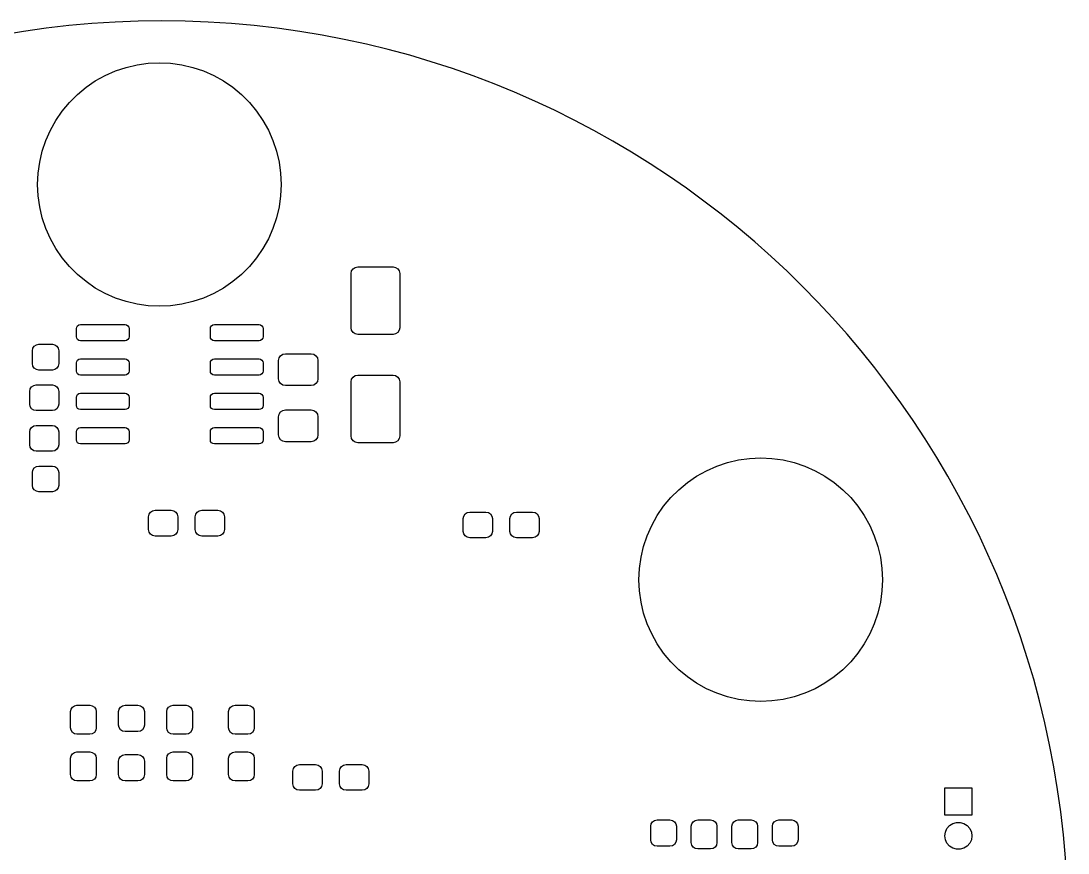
# Model space of a CAD drawing. Extents: x 116 to 183, y -110.2 to -37.6.
# Drawn here: x 144.25 to 182.95, y -68.33 to -37.57 of the extents above; entities that cross this region are included whole.
import ezdxf

# ---------------------------------------------------------------- set-up
doc = ezdxf.new("R2010")
doc.units = 0
doc.layers.add('BLACK', color=7, linetype='CONTINUOUS')

msp = doc.modelspace()

# ---------------------------------------------------------------- linework, layer by layer
at = {"layer": 'BLACK', "linetype": 'CONTINUOUS'}
for p, q in [((147.361417, -39.590015), (147.741653, -39.422125)), ((147.741653, -39.422125), (148.135757, -39.290035)), ((148.135757, -39.290035), (148.540367, -39.194871)), ((148.540367, -39.194871), (148.952032, -39.137446)), ((148.952032, -39.137446), (149.36724, -39.11825)), ((149.36724, -39.11825), (149.782448, -39.137446)), ((149.782448, -39.137446), (150.194113, -39.194871)), ((150.194113, -39.194871), (150.598723, -39.290035)), ((150.598723, -39.290035), (150.992827, -39.422125)), ((150.992827, -39.422125), (151.373063, -39.590015)), ((146.655384, -40.027172), (146.998295, -39.792273)), ((146.998295, -39.792273), (147.361417, -39.590015)), ((151.373063, -39.590015), (151.736185, -39.792273)), ((151.736185, -39.792273), (152.079096, -40.027172)), ((146.33561, -40.29271), (146.655384, -40.027172)), ((152.079096, -40.027172), (152.39887, -40.29271)), ((145.776162, -40.906394), (146.0417, -40.58662)), ((146.0417, -40.58662), (146.33561, -40.29271)), ((152.39887, -40.29271), (152.69278, -40.58662)), ((152.69278, -40.58662), (152.958318, -40.906394)), ((145.541263, -41.249305), (145.776162, -40.906394)), ((152.958318, -40.906394), (153.193217, -41.249305)), ((145.339005, -41.612427), (145.541263, -41.249305)), ((153.193217, -41.249305), (153.395475, -41.612427)), ((145.171115, -41.992663), (145.339005, -41.612427)), ((153.395475, -41.612427), (153.563365, -41.992663)), ((145.039025, -42.386767), (145.171115, -41.992663)), ((153.563365, -41.992663), (153.695455, -42.386767)), ((144.943861, -42.791377), (145.039025, -42.386767)), ((153.695455, -42.386767), (153.790619, -42.791377)), ((144.886436, -43.203042), (144.943861, -42.791377)), ((153.790619, -42.791377), (153.848044, -43.203042)), ((144.86724, -43.61825), (144.886436, -43.203042)), ((153.848044, -43.203042), (153.86724, -43.61825)), ((144.886436, -44.033458), (144.86724, -43.61825)), ((153.86724, -43.61825), (153.848044, -44.033458)), ((144.943861, -44.445123), (144.886436, -44.033458)), ((153.848044, -44.033458), (153.790619, -44.445123)), ((145.039025, -44.849733), (144.943861, -44.445123)), ((153.790619, -44.445123), (153.695455, -44.849733)), ((145.171115, -45.243837), (145.039025, -44.849733)), ((153.695455, -44.849733), (153.563365, -45.243837)), ((145.339005, -45.624073), (145.171115, -45.243837)), ((153.563365, -45.243837), (153.395475, -45.624073)), ((145.541263, -45.987195), (145.339005, -45.624073)), ((153.395475, -45.624073), (153.193217, -45.987195)), ((145.776162, -46.330106), (145.541263, -45.987195)), ((153.193217, -45.987195), (152.958318, -46.330106)), ((146.0417, -46.64988), (145.776162, -46.330106)), ((152.958318, -46.330106), (152.69278, -46.64988)), ((146.33561, -46.94379), (146.0417, -46.64988)), ((152.69278, -46.64988), (152.39887, -46.94379)), ((156.453, -46.911), (156.47203, -46.815329)), ((156.47203, -46.815329), (156.526223, -46.734223)), ((156.526223, -46.734223), (156.607329, -46.68003)), ((156.607329, -46.68003), (156.703, -46.661)), ((156.703, -46.661), (158.003, -46.661)), ((158.003, -46.661), (158.098671, -46.68003)), ((158.098671, -46.68003), (158.179777, -46.734223)), ((158.179777, -46.734223), (158.23397, -46.815329)), ((158.23397, -46.815329), (158.253, -46.911)), ((146.655384, -47.209328), (146.33561, -46.94379)), ((146.998295, -47.444227), (146.655384, -47.209328)), ((152.079096, -47.209328), (151.736185, -47.444227)), ((152.39887, -46.94379), (152.079096, -47.209328)), ((156.453, -48.911), (156.453, -46.911)), ((158.253, -46.911), (158.253, -48.911)), ((147.361417, -47.646485), (146.998295, -47.444227)), ((151.736185, -47.444227), (151.373063, -47.646485)), ((147.741653, -47.814375), (147.361417, -47.646485)), ((148.135757, -47.946465), (147.741653, -47.814375)), ((148.540367, -48.041629), (148.135757, -47.946465)), ((150.598723, -47.946465), (150.194113, -48.041629)), ((150.992827, -47.814375), (150.598723, -47.946465)), ((151.373063, -47.646485), (150.992827, -47.814375)), ((148.952032, -48.099054), (148.540367, -48.041629)), ((149.36724, -48.11825), (148.952032, -48.099054)), ((149.782448, -48.099054), (149.36724, -48.11825)), ((150.194113, -48.041629), (149.782448, -48.099054)), ((146.3, -48.945), (146.311418, -48.887597)), ((146.3, -49.245), (146.3, -48.945)), ((146.311418, -48.887597), (146.343934, -48.838934)), ((146.343934, -48.838934), (146.392597, -48.806418)), ((146.392597, -48.806418), (146.45, -48.795)), ((146.45, -48.795), (148.1, -48.795)), ((148.1, -48.795), (148.157403, -48.806418)), ((148.157403, -48.806418), (148.206066, -48.838934)), ((148.206066, -48.838934), (148.238582, -48.887597)), ((148.238582, -48.887597), (148.25, -48.945)), ((148.25, -48.945), (148.25, -49.245)), ((151.25, -48.945), (151.261418, -48.887597)), ((151.25, -49.245), (151.25, -48.945)), ((151.261418, -48.887597), (151.293934, -48.838934)), ((151.293934, -48.838934), (151.342597, -48.806418)), ((151.342597, -48.806418), (151.4, -48.795)), ((151.4, -48.795), (153.05, -48.795)), ((153.05, -48.795), (153.107403, -48.806418)), ((153.107403, -48.806418), (153.156066, -48.838934)), ((153.156066, -48.838934), (153.188582, -48.887597)), ((153.188582, -48.887597), (153.2, -48.945)), ((153.2, -48.945), (153.2, -49.245)), ((156.47203, -49.006671), (156.453, -48.911)), ((156.526223, -49.087777), (156.47203, -49.006671)), ((156.607329, -49.14197), (156.526223, -49.087777)), ((156.703, -49.161), (156.607329, -49.14197)), ((158.098671, -49.14197), (158.003, -49.161)), ((158.179777, -49.087777), (158.098671, -49.14197)), ((158.23397, -49.006671), (158.179777, -49.087777)), ((158.253, -48.911), (158.23397, -49.006671)), ((144.821613, -49.543079), (144.9125, -49.525)), ((144.9125, -49.525), (145.4125, -49.525)), ((145.4125, -49.525), (145.503387, -49.543079)), ((146.311418, -49.302403), (146.3, -49.245)), ((146.343934, -49.351066), (146.311418, -49.302403)), ((146.392597, -49.383582), (146.343934, -49.351066)), ((146.45, -49.395), (146.392597, -49.383582)), ((148.1, -49.395), (146.45, -49.395)), ((148.157403, -49.383582), (148.1, -49.395)), ((148.206066, -49.351066), (148.157403, -49.383582)), ((148.238582, -49.302403), (148.206066, -49.351066)), ((148.25, -49.245), (148.238582, -49.302403)), ((151.261418, -49.302403), (151.25, -49.245)), ((151.293934, -49.351066), (151.261418, -49.302403)), ((151.342597, -49.383582), (151.293934, -49.351066)), ((151.4, -49.395), (151.342597, -49.383582)), ((153.05, -49.395), (151.4, -49.395)), ((153.107403, -49.383582), (153.05, -49.395)), ((153.156066, -49.351066), (153.107403, -49.383582)), ((153.188582, -49.302403), (153.156066, -49.351066)), ((153.2, -49.245), (153.188582, -49.302403)), ((158.003, -49.161), (156.703, -49.161)), ((144.675, -49.7625), (144.693079, -49.671613)), ((144.675, -50.2375), (144.675, -49.7625)), ((144.693079, -49.671613), (144.744562, -49.594562)), ((144.744562, -49.594562), (144.821613, -49.543079)), ((145.503387, -49.543079), (145.580438, -49.594562)), ((145.580438, -49.594562), (145.631921, -49.671613)), ((145.631921, -49.671613), (145.65, -49.7625)), ((145.65, -49.7625), (145.65, -50.2375)), ((153.848223, -49.948223), (153.929329, -49.89403)), ((153.929329, -49.89403), (154.025, -49.875)), ((154.025, -49.875), (154.975, -49.875)), ((154.975, -49.875), (155.070671, -49.89403)), ((155.070671, -49.89403), (155.151777, -49.948223)), ((144.693079, -50.328387), (144.675, -50.2375)), ((145.65, -50.2375), (145.631921, -50.328387)), ((146.3, -50.215), (146.311418, -50.157597)), ((146.3, -50.515), (146.3, -50.215)), ((146.311418, -50.157597), (146.343934, -50.108934)), ((146.343934, -50.108934), (146.392597, -50.076418)), ((146.392597, -50.076418), (146.45, -50.065)), ((146.45, -50.065), (148.1, -50.065)), ((148.1, -50.065), (148.157403, -50.076418)), ((148.157403, -50.076418), (148.206066, -50.108934)), ((148.206066, -50.108934), (148.238582, -50.157597)), ((148.238582, -50.157597), (148.25, -50.215)), ((148.25, -50.215), (148.25, -50.515)), ((151.25, -50.215), (151.261418, -50.157597)), ((151.25, -50.515), (151.25, -50.215)), ((151.261418, -50.157597), (151.293934, -50.108934)), ((151.293934, -50.108934), (151.342597, -50.076418)), ((151.342597, -50.076418), (151.4, -50.065)), ((151.4, -50.065), (153.05, -50.065)), ((153.05, -50.065), (153.107403, -50.076418)), ((153.107403, -50.076418), (153.156066, -50.108934)), ((153.156066, -50.108934), (153.188582, -50.157597)), ((153.188582, -50.157597), (153.2, -50.215)), ((153.2, -50.215), (153.2, -50.515)), ((153.775, -50.125), (153.79403, -50.029329)), ((153.775, -50.8), (153.775, -50.125)), ((153.79403, -50.029329), (153.848223, -49.948223)), ((155.151777, -49.948223), (155.20597, -50.029329)), ((155.20597, -50.029329), (155.225, -50.125)), ((155.225, -50.125), (155.225, -50.8)), ((144.744562, -50.405438), (144.693079, -50.328387)), ((144.821613, -50.456921), (144.744562, -50.405438)), ((144.9125, -50.475), (144.821613, -50.456921)), ((145.4125, -50.475), (144.9125, -50.475)), ((145.503387, -50.456921), (145.4125, -50.475)), ((145.580438, -50.405438), (145.503387, -50.456921)), ((145.631921, -50.328387), (145.580438, -50.405438)), ((146.311418, -50.572403), (146.3, -50.515)), ((146.343934, -50.621066), (146.311418, -50.572403)), ((146.392597, -50.653582), (146.343934, -50.621066)), ((146.45, -50.665), (146.392597, -50.653582)), ((148.1, -50.665), (146.45, -50.665)), ((148.157403, -50.653582), (148.1, -50.665)), ((148.206066, -50.621066), (148.157403, -50.653582)), ((148.238582, -50.572403), (148.206066, -50.621066)), ((148.25, -50.515), (148.238582, -50.572403)), ((151.261418, -50.572403), (151.25, -50.515)), ((151.293934, -50.621066), (151.261418, -50.572403)), ((151.342597, -50.653582), (151.293934, -50.621066)), ((151.4, -50.665), (151.342597, -50.653582)), ((153.05, -50.665), (151.4, -50.665)), ((153.107403, -50.653582), (153.05, -50.665)), ((153.156066, -50.621066), (153.107403, -50.653582)), ((153.188582, -50.572403), (153.156066, -50.621066)), ((153.2, -50.515), (153.188582, -50.572403)), ((156.526223, -50.734223), (156.607329, -50.68003)), ((156.607329, -50.68003), (156.703, -50.661)), ((156.703, -50.661), (158.003, -50.661)), ((158.003, -50.661), (158.098671, -50.68003)), ((158.098671, -50.68003), (158.179777, -50.734223)), ((144.644562, -51.094562), (144.721613, -51.043079)), ((144.721613, -51.043079), (144.8125, -51.025)), ((144.8125, -51.025), (145.4125, -51.025)), ((145.4125, -51.025), (145.503387, -51.043079)), ((145.503387, -51.043079), (145.580438, -51.094562)), ((153.79403, -50.895671), (153.775, -50.8)), ((153.848223, -50.976777), (153.79403, -50.895671)), ((153.929329, -51.03097), (153.848223, -50.976777)), ((154.025, -51.05), (153.929329, -51.03097)), ((154.975, -51.05), (154.025, -51.05)), ((155.070671, -51.03097), (154.975, -51.05)), ((155.151777, -50.976777), (155.070671, -51.03097)), ((155.20597, -50.895671), (155.151777, -50.976777)), ((155.225, -50.8), (155.20597, -50.895671)), ((156.453, -50.911), (156.47203, -50.815329)), ((156.453, -52.911), (156.453, -50.911)), ((156.47203, -50.815329), (156.526223, -50.734223)), ((158.179777, -50.734223), (158.23397, -50.815329)), ((158.23397, -50.815329), (158.253, -50.911)), ((158.253, -50.911), (158.253, -52.911)), ((144.575, -51.2625), (144.593079, -51.171613)), ((144.575, -51.7375), (144.575, -51.2625)), ((144.593079, -51.171613), (144.644562, -51.094562)), ((145.580438, -51.094562), (145.631921, -51.171613)), ((145.631921, -51.171613), (145.65, -51.2625)), ((145.65, -51.2625), (145.65, -51.7375)), ((146.3, -51.485), (146.311418, -51.427597)), ((146.311418, -51.427597), (146.343934, -51.378934)), ((146.343934, -51.378934), (146.392597, -51.346418)), ((146.392597, -51.346418), (146.45, -51.335)), ((146.45, -51.335), (148.1, -51.335)), ((148.1, -51.335), (148.157403, -51.346418)), ((148.157403, -51.346418), (148.206066, -51.378934)), ((148.206066, -51.378934), (148.238582, -51.427597)), ((148.238582, -51.427597), (148.25, -51.485)), ((151.25, -51.485), (151.261418, -51.427597)), ((151.261418, -51.427597), (151.293934, -51.378934)), ((151.293934, -51.378934), (151.342597, -51.346418)), ((151.342597, -51.346418), (151.4, -51.335)), ((151.4, -51.335), (153.05, -51.335)), ((153.05, -51.335), (153.107403, -51.346418)), ((153.107403, -51.346418), (153.156066, -51.378934)), ((153.156066, -51.378934), (153.188582, -51.427597)), ((153.188582, -51.427597), (153.2, -51.485)), ((144.593079, -51.828387), (144.575, -51.7375)), ((144.644562, -51.905438), (144.593079, -51.828387)), ((145.631921, -51.828387), (145.580438, -51.905438)), ((145.65, -51.7375), (145.631921, -51.828387)), ((146.3, -51.785), (146.3, -51.485)), ((146.311418, -51.842403), (146.3, -51.785)), ((146.343934, -51.891066), (146.311418, -51.842403)), ((148.238582, -51.842403), (148.206066, -51.891066)), ((148.25, -51.785), (148.238582, -51.842403)), ((148.25, -51.485), (148.25, -51.785)), ((151.25, -51.785), (151.25, -51.485)), ((151.261418, -51.842403), (151.25, -51.785)), ((151.293934, -51.891066), (151.261418, -51.842403)), ((153.188582, -51.842403), (153.156066, -51.891066)), ((153.2, -51.785), (153.188582, -51.842403)), ((153.2, -51.485), (153.2, -51.785)), ((144.721613, -51.956921), (144.644562, -51.905438)), ((144.8125, -51.975), (144.721613, -51.956921)), ((145.4125, -51.975), (144.8125, -51.975)), ((145.503387, -51.956921), (145.4125, -51.975)), ((145.580438, -51.905438), (145.503387, -51.956921)), ((146.392597, -51.923582), (146.343934, -51.891066)), ((146.45, -51.935), (146.392597, -51.923582)), ((148.1, -51.935), (146.45, -51.935)), ((148.157403, -51.923582), (148.1, -51.935)), ((148.206066, -51.891066), (148.157403, -51.923582)), ((151.342597, -51.923582), (151.293934, -51.891066)), ((151.4, -51.935), (151.342597, -51.923582)), ((153.05, -51.935), (151.4, -51.935)), ((153.107403, -51.923582), (153.05, -51.935)), ((153.156066, -51.891066), (153.107403, -51.923582)), ((153.775, -52.2), (153.79403, -52.104329)), ((153.775, -52.875), (153.775, -52.2)), ((153.79403, -52.104329), (153.848223, -52.023223)), ((153.848223, -52.023223), (153.929329, -51.96903)), ((153.929329, -51.96903), (154.025, -51.95)), ((154.025, -51.95), (154.975, -51.95)), ((154.975, -51.95), (155.070671, -51.96903)), ((155.070671, -51.96903), (155.151777, -52.023223)), ((155.151777, -52.023223), (155.20597, -52.104329)), ((155.20597, -52.104329), (155.225, -52.2)), ((155.225, -52.2), (155.225, -52.875)), ((144.593079, -52.671613), (144.644562, -52.594562)), ((144.644562, -52.594562), (144.721613, -52.543079)), ((144.721613, -52.543079), (144.8125, -52.525)), ((144.8125, -52.525), (145.4125, -52.525)), ((145.4125, -52.525), (145.503387, -52.543079)), ((145.503387, -52.543079), (145.580438, -52.594562)), ((145.580438, -52.594562), (145.631921, -52.671613)), ((146.343934, -52.648934), (146.392597, -52.616418)), ((146.392597, -52.616418), (146.45, -52.605)), ((146.45, -52.605), (148.1, -52.605)), ((148.1, -52.605), (148.157403, -52.616418)), ((148.157403, -52.616418), (148.206066, -52.648934)), ((151.293934, -52.648934), (151.342597, -52.616418)), ((151.342597, -52.616418), (151.4, -52.605)), ((151.4, -52.605), (153.05, -52.605)), ((153.05, -52.605), (153.107403, -52.616418)), ((153.107403, -52.616418), (153.156066, -52.648934)), ((144.575, -52.7625), (144.593079, -52.671613)), ((144.575, -53.2375), (144.575, -52.7625)), ((145.631921, -52.671613), (145.65, -52.7625)), ((145.65, -52.7625), (145.65, -53.2375)), ((146.3, -52.755), (146.311418, -52.697597)), ((146.3, -53.055), (146.3, -52.755)), ((146.311418, -52.697597), (146.343934, -52.648934)), ((148.206066, -52.648934), (148.238582, -52.697597)), ((148.238582, -52.697597), (148.25, -52.755)), ((148.25, -52.755), (148.25, -53.055)), ((151.25, -52.755), (151.261418, -52.697597)), ((151.25, -53.055), (151.25, -52.755)), ((151.261418, -52.697597), (151.293934, -52.648934)), ((153.156066, -52.648934), (153.188582, -52.697597)), ((153.188582, -52.697597), (153.2, -52.755)), ((153.2, -52.755), (153.2, -53.055)), ((153.79403, -52.970671), (153.775, -52.875)), ((153.848223, -53.051777), (153.79403, -52.970671)), ((155.20597, -52.970671), (155.151777, -53.051777)), ((155.225, -52.875), (155.20597, -52.970671)), ((156.47203, -53.006671), (156.453, -52.911)), ((156.526223, -53.087777), (156.47203, -53.006671)), ((158.23397, -53.006671), (158.179777, -53.087777)), ((158.253, -52.911), (158.23397, -53.006671)), ((144.593079, -53.328387), (144.575, -53.2375)), ((144.644562, -53.405438), (144.593079, -53.328387)), ((144.721613, -53.456921), (144.644562, -53.405438)), ((145.580438, -53.405438), (145.503387, -53.456921)), ((145.631921, -53.328387), (145.580438, -53.405438)), ((145.65, -53.2375), (145.631921, -53.328387)), ((146.311418, -53.112403), (146.3, -53.055)), ((146.343934, -53.161066), (146.311418, -53.112403)), ((146.392597, -53.193582), (146.343934, -53.161066)), ((146.45, -53.205), (146.392597, -53.193582)), ((148.1, -53.205), (146.45, -53.205)), ((148.157403, -53.193582), (148.1, -53.205)), ((148.206066, -53.161066), (148.157403, -53.193582)), ((148.238582, -53.112403), (148.206066, -53.161066)), ((148.25, -53.055), (148.238582, -53.112403)), ((151.261418, -53.112403), (151.25, -53.055)), ((151.293934, -53.161066), (151.261418, -53.112403)), ((151.342597, -53.193582), (151.293934, -53.161066)), ((151.4, -53.205), (151.342597, -53.193582)), ((153.05, -53.205), (151.4, -53.205)), ((153.107403, -53.193582), (153.05, -53.205)), ((153.156066, -53.161066), (153.107403, -53.193582)), ((153.188582, -53.112403), (153.156066, -53.161066)), ((153.2, -53.055), (153.188582, -53.112403)), ((153.929329, -53.10597), (153.848223, -53.051777)), ((154.025, -53.125), (153.929329, -53.10597)), ((154.975, -53.125), (154.025, -53.125)), ((155.070671, -53.10597), (154.975, -53.125)), ((155.151777, -53.051777), (155.070671, -53.10597)), ((156.607329, -53.14197), (156.526223, -53.087777)), ((156.703, -53.161), (156.607329, -53.14197)), ((158.003, -53.161), (156.703, -53.161)), ((158.098671, -53.14197), (158.003, -53.161)), ((158.179777, -53.087777), (158.098671, -53.14197)), ((144.8125, -53.475), (144.721613, -53.456921)), ((145.4125, -53.475), (144.8125, -53.475)), ((145.503387, -53.456921), (145.4125, -53.475)), ((170.765367, -53.799871), (171.177032, -53.742446)), ((171.177032, -53.742446), (171.59224, -53.72325)), ((171.59224, -53.72325), (172.007448, -53.742446)), ((172.007448, -53.742446), (172.419113, -53.799871)), ((144.675, -54.2625), (144.693079, -54.171613)), ((144.693079, -54.171613), (144.744562, -54.094562)), ((144.744562, -54.094562), (144.821613, -54.043079)), ((144.821613, -54.043079), (144.9125, -54.025)), ((144.9125, -54.025), (145.4125, -54.025)), ((145.4125, -54.025), (145.503387, -54.043079)), ((145.503387, -54.043079), (145.580438, -54.094562)), ((145.580438, -54.094562), (145.631921, -54.171613)), ((145.631921, -54.171613), (145.65, -54.2625)), ((169.586417, -54.195015), (169.966653, -54.027125)), ((169.966653, -54.027125), (170.360757, -53.895035)), ((170.360757, -53.895035), (170.765367, -53.799871)), ((172.419113, -53.799871), (172.823723, -53.895035)), ((172.823723, -53.895035), (173.217827, -54.027125)), ((173.217827, -54.027125), (173.598063, -54.195015)), ((144.675, -54.7375), (144.675, -54.2625)), ((145.65, -54.2625), (145.65, -54.7375)), ((168.880384, -54.632172), (169.223295, -54.397273)), ((169.223295, -54.397273), (169.586417, -54.195015)), ((173.598063, -54.195015), (173.961185, -54.397273)), ((173.961185, -54.397273), (174.304096, -54.632172)), ((144.693079, -54.828387), (144.675, -54.7375)), ((144.744562, -54.905438), (144.693079, -54.828387)), ((144.821613, -54.956921), (144.744562, -54.905438)), ((145.580438, -54.905438), (145.503387, -54.956921)), ((145.631921, -54.828387), (145.580438, -54.905438)), ((145.65, -54.7375), (145.631921, -54.828387)), ((168.2667, -55.19162), (168.56061, -54.89771)), ((168.56061, -54.89771), (168.880384, -54.632172)), ((174.304096, -54.632172), (174.62387, -54.89771)), ((174.62387, -54.89771), (174.91778, -55.19162)), ((144.9125, -54.975), (144.821613, -54.956921)), ((145.4125, -54.975), (144.9125, -54.975)), ((145.503387, -54.956921), (145.4125, -54.975)), ((168.001162, -55.511394), (168.2667, -55.19162)), ((174.91778, -55.19162), (175.183318, -55.511394)), ((148.986079, -55.805613), (149.037562, -55.728562)), ((149.037562, -55.728562), (149.114613, -55.677079)), ((149.114613, -55.677079), (149.2055, -55.659)), ((149.2055, -55.659), (149.8055, -55.659)), ((149.8055, -55.659), (149.896387, -55.677079)), ((149.896387, -55.677079), (149.973438, -55.728562)), ((149.973438, -55.728562), (150.024921, -55.805613)), ((150.711079, -55.805613), (150.762562, -55.728562)), ((150.762562, -55.728562), (150.839613, -55.677079)), ((150.839613, -55.677079), (150.9305, -55.659)), ((150.9305, -55.659), (151.5305, -55.659)), ((151.5305, -55.659), (151.621387, -55.677079)), ((151.621387, -55.677079), (151.698438, -55.728562)), ((151.698438, -55.728562), (151.749921, -55.805613)), ((160.746613, -55.743079), (160.8375, -55.725)), ((160.8375, -55.725), (161.4375, -55.725)), ((161.4375, -55.725), (161.528387, -55.743079)), ((162.471613, -55.743079), (162.5625, -55.725)), ((162.5625, -55.725), (163.1625, -55.725)), ((163.1625, -55.725), (163.253387, -55.743079)), ((167.766263, -55.854305), (168.001162, -55.511394)), ((175.183318, -55.511394), (175.418217, -55.854305)), ((148.968, -55.8965), (148.986079, -55.805613)), ((148.968, -56.3715), (148.968, -55.8965)), ((150.024921, -55.805613), (150.043, -55.8965)), ((150.043, -55.8965), (150.043, -56.3715)), ((150.693, -55.8965), (150.711079, -55.805613)), ((150.693, -56.3715), (150.693, -55.8965)), ((151.749921, -55.805613), (151.768, -55.8965)), ((151.768, -55.8965), (151.768, -56.3715)), ((160.6, -55.9625), (160.618079, -55.871613)), ((160.6, -56.4375), (160.6, -55.9625)), ((160.618079, -55.871613), (160.669562, -55.794562)), ((160.669562, -55.794562), (160.746613, -55.743079)), ((161.528387, -55.743079), (161.605438, -55.794562)), ((161.605438, -55.794562), (161.656921, -55.871613)), ((161.656921, -55.871613), (161.675, -55.9625)), ((161.675, -55.9625), (161.675, -56.4375)), ((162.325, -55.9625), (162.343079, -55.871613)), ((162.325, -56.4375), (162.325, -55.9625)), ((162.343079, -55.871613), (162.394562, -55.794562)), ((162.394562, -55.794562), (162.471613, -55.743079)), ((163.253387, -55.743079), (163.330438, -55.794562)), ((163.330438, -55.794562), (163.381921, -55.871613)), ((163.381921, -55.871613), (163.4, -55.9625)), ((163.4, -55.9625), (163.4, -56.4375)), ((167.564005, -56.217427), (167.766263, -55.854305)), ((175.418217, -55.854305), (175.620475, -56.217427)), ((148.986079, -56.462387), (148.968, -56.3715)), ((149.037562, -56.539438), (148.986079, -56.462387)), ((150.024921, -56.462387), (149.973438, -56.539438)), ((150.043, -56.3715), (150.024921, -56.462387)), ((150.711079, -56.462387), (150.693, -56.3715)), ((150.762562, -56.539438), (150.711079, -56.462387)), ((151.749921, -56.462387), (151.698438, -56.539438)), ((151.768, -56.3715), (151.749921, -56.462387)), ((160.618079, -56.528387), (160.6, -56.4375)), ((161.675, -56.4375), (161.656921, -56.528387)), ((162.343079, -56.528387), (162.325, -56.4375)), ((163.4, -56.4375), (163.381921, -56.528387)), ((167.396115, -56.597663), (167.564005, -56.217427)), ((175.620475, -56.217427), (175.788365, -56.597663)), ((149.114613, -56.590921), (149.037562, -56.539438)), ((149.2055, -56.609), (149.114613, -56.590921)), ((149.8055, -56.609), (149.2055, -56.609)), ((149.896387, -56.590921), (149.8055, -56.609)), ((149.973438, -56.539438), (149.896387, -56.590921)), ((150.839613, -56.590921), (150.762562, -56.539438)), ((150.9305, -56.609), (150.839613, -56.590921)), ((151.5305, -56.609), (150.9305, -56.609)), ((151.621387, -56.590921), (151.5305, -56.609)), ((151.698438, -56.539438), (151.621387, -56.590921)), ((160.669562, -56.605438), (160.618079, -56.528387)), ((160.746613, -56.656921), (160.669562, -56.605438)), ((160.8375, -56.675), (160.746613, -56.656921)), ((161.4375, -56.675), (160.8375, -56.675)), ((161.528387, -56.656921), (161.4375, -56.675)), ((161.605438, -56.605438), (161.528387, -56.656921)), ((161.656921, -56.528387), (161.605438, -56.605438)), ((162.394562, -56.605438), (162.343079, -56.528387)), ((162.471613, -56.656921), (162.394562, -56.605438)), ((162.5625, -56.675), (162.471613, -56.656921)), ((163.1625, -56.675), (162.5625, -56.675)), ((163.253387, -56.656921), (163.1625, -56.675)), ((163.330438, -56.605438), (163.253387, -56.656921)), ((163.381921, -56.528387), (163.330438, -56.605438)), ((167.264025, -56.991767), (167.396115, -56.597663)), ((175.788365, -56.597663), (175.920455, -56.991767)), ((167.168861, -57.396377), (167.264025, -56.991767)), ((175.920455, -56.991767), (176.015619, -57.396377)), ((167.111436, -57.808042), (167.168861, -57.396377)), ((176.015619, -57.396377), (176.073044, -57.808042)), ((167.09224, -58.22325), (167.111436, -57.808042)), ((176.073044, -57.808042), (176.09224, -58.22325)), ((167.111436, -58.638458), (167.09224, -58.22325)), ((176.09224, -58.22325), (176.073044, -58.638458)), ((167.168861, -59.050123), (167.111436, -58.638458)), ((176.073044, -58.638458), (176.015619, -59.050123)), ((167.264025, -59.454733), (167.168861, -59.050123)), ((176.015619, -59.050123), (175.920455, -59.454733)), ((167.396115, -59.848837), (167.264025, -59.454733)), ((175.920455, -59.454733), (175.788365, -59.848837)), ((167.564005, -60.229073), (167.396115, -59.848837)), ((175.788365, -59.848837), (175.620475, -60.229073)), ((167.766263, -60.592195), (167.564005, -60.229073)), ((175.620475, -60.229073), (175.418217, -60.592195)), ((168.001162, -60.935106), (167.766263, -60.592195)), ((175.418217, -60.592195), (175.183318, -60.935106)), ((168.2667, -61.25488), (168.001162, -60.935106)), ((175.183318, -60.935106), (174.91778, -61.25488)), ((168.56061, -61.54879), (168.2667, -61.25488)), ((174.91778, -61.25488), (174.62387, -61.54879)), ((168.880384, -61.814328), (168.56061, -61.54879)), ((169.223295, -62.049227), (168.880384, -61.814328)), ((174.304096, -61.814328), (173.961185, -62.049227)), ((174.62387, -61.54879), (174.304096, -61.814328)), ((169.586417, -62.251485), (169.223295, -62.049227)), ((169.966653, -62.419375), (169.586417, -62.251485)), ((173.598063, -62.251485), (173.217827, -62.419375)), ((173.961185, -62.049227), (173.598063, -62.251485)), ((170.360757, -62.551465), (169.966653, -62.419375)), ((170.765367, -62.646629), (170.360757, -62.551465)), ((171.177032, -62.704054), (170.765367, -62.646629)), ((172.419113, -62.646629), (172.007448, -62.704054)), ((172.823723, -62.551465), (172.419113, -62.646629)), ((173.217827, -62.419375), (172.823723, -62.551465)), ((146.083, -63.0995), (146.101079, -63.008613)), ((146.101079, -63.008613), (146.152562, -62.931562)), ((146.152562, -62.931562), (146.229613, -62.880079)), ((146.229613, -62.880079), (146.3205, -62.862)), ((146.3205, -62.862), (146.7955, -62.862)), ((146.7955, -62.862), (146.886387, -62.880079)), ((146.886387, -62.880079), (146.963438, -62.931562)), ((146.963438, -62.931562), (147.014921, -63.008613)), ((147.014921, -63.008613), (147.033, -63.0995)), ((147.861, -63.0995), (147.879079, -63.008613)), ((147.879079, -63.008613), (147.930562, -62.931562)), ((147.930562, -62.931562), (148.007613, -62.880079)), ((148.007613, -62.880079), (148.0985, -62.862)), ((148.0985, -62.862), (148.5735, -62.862)), ((148.5735, -62.862), (148.664387, -62.880079)), ((148.664387, -62.880079), (148.741438, -62.931562)), ((148.741438, -62.931562), (148.792921, -63.008613)), ((148.792921, -63.008613), (148.811, -63.0995)), ((149.639, -63.0995), (149.657079, -63.008613)), ((149.657079, -63.008613), (149.708562, -62.931562)), ((149.708562, -62.931562), (149.785613, -62.880079)), ((149.785613, -62.880079), (149.8765, -62.862)), ((149.8765, -62.862), (150.3515, -62.862)), ((150.3515, -62.862), (150.442387, -62.880079)), ((150.442387, -62.880079), (150.519438, -62.931562)), ((150.519438, -62.931562), (150.570921, -63.008613)), ((150.570921, -63.008613), (150.589, -63.0995)), ((151.925, -63.0995), (151.943079, -63.008613)), ((151.943079, -63.008613), (151.994562, -62.931562)), ((151.994562, -62.931562), (152.071613, -62.880079)), ((152.071613, -62.880079), (152.1625, -62.862)), ((152.1625, -62.862), (152.6375, -62.862)), ((152.6375, -62.862), (152.728387, -62.880079)), ((152.728387, -62.880079), (152.805438, -62.931562)), ((152.805438, -62.931562), (152.856921, -63.008613)), ((152.856921, -63.008613), (152.875, -63.0995)), ((171.59224, -62.72325), (171.177032, -62.704054)), ((172.007448, -62.704054), (171.59224, -62.72325)), ((146.083, -63.6995), (146.083, -63.0995)), ((147.033, -63.0995), (147.033, -63.6995)), ((147.861, -63.5995), (147.861, -63.0995)), ((148.811, -63.0995), (148.811, -63.5995)), ((149.639, -63.6995), (149.639, -63.0995)), ((150.589, -63.0995), (150.589, -63.6995)), ((151.925, -63.6995), (151.925, -63.0995)), ((152.875, -63.0995), (152.875, -63.6995)), ((146.101079, -63.790387), (146.083, -63.6995)), ((146.152562, -63.867438), (146.101079, -63.790387)), ((147.014921, -63.790387), (146.963438, -63.867438)), ((147.033, -63.6995), (147.014921, -63.790387)), ((147.879079, -63.690387), (147.861, -63.5995)), ((147.930562, -63.767438), (147.879079, -63.690387)), ((148.007613, -63.818921), (147.930562, -63.767438)), ((148.0985, -63.837), (148.007613, -63.818921)), ((148.5735, -63.837), (148.0985, -63.837)), ((148.664387, -63.818921), (148.5735, -63.837)), ((148.741438, -63.767438), (148.664387, -63.818921)), ((148.792921, -63.690387), (148.741438, -63.767438)), ((148.811, -63.5995), (148.792921, -63.690387)), ((149.657079, -63.790387), (149.639, -63.6995)), ((149.708562, -63.867438), (149.657079, -63.790387)), ((150.570921, -63.790387), (150.519438, -63.867438)), ((150.589, -63.6995), (150.570921, -63.790387)), ((151.943079, -63.790387), (151.925, -63.6995)), ((151.994562, -63.867438), (151.943079, -63.790387)), ((152.856921, -63.790387), (152.805438, -63.867438)), ((152.875, -63.6995), (152.856921, -63.790387)), ((146.229613, -63.918921), (146.152562, -63.867438)), ((146.3205, -63.937), (146.229613, -63.918921)), ((146.7955, -63.937), (146.3205, -63.937)), ((146.886387, -63.918921), (146.7955, -63.937)), ((146.963438, -63.867438), (146.886387, -63.918921)), ((149.785613, -63.918921), (149.708562, -63.867438)), ((149.8765, -63.937), (149.785613, -63.918921)), ((150.3515, -63.937), (149.8765, -63.937)), ((150.442387, -63.918921), (150.3515, -63.937)), ((150.519438, -63.867438), (150.442387, -63.918921)), ((152.071613, -63.918921), (151.994562, -63.867438)), ((152.1625, -63.937), (152.071613, -63.918921)), ((152.6375, -63.937), (152.1625, -63.937)), ((152.728387, -63.918921), (152.6375, -63.937)), ((152.805438, -63.867438), (152.728387, -63.918921)), ((146.152562, -64.656562), (146.229613, -64.605079)), ((146.229613, -64.605079), (146.3205, -64.587)), ((146.3205, -64.587), (146.7955, -64.587)), ((146.7955, -64.587), (146.886387, -64.605079)), ((146.886387, -64.605079), (146.963438, -64.656562)), ((149.708562, -64.656562), (149.785613, -64.605079)), ((149.785613, -64.605079), (149.8765, -64.587)), ((149.8765, -64.587), (150.3515, -64.587)), ((150.3515, -64.587), (150.442387, -64.605079)), ((150.442387, -64.605079), (150.519438, -64.656562)), ((151.994562, -64.656562), (152.071613, -64.605079)), ((152.071613, -64.605079), (152.1625, -64.587)), ((152.1625, -64.587), (152.6375, -64.587)), ((152.6375, -64.587), (152.728387, -64.605079)), ((152.728387, -64.605079), (152.805438, -64.656562)), ((146.083, -64.8245), (146.101079, -64.733613)), ((146.083, -65.4245), (146.083, -64.8245)), ((146.101079, -64.733613), (146.152562, -64.656562)), ((146.963438, -64.656562), (147.014921, -64.733613)), ((147.014921, -64.733613), (147.033, -64.8245)), ((147.033, -64.8245), (147.033, -65.4245)), ((147.861, -64.9245), (147.879079, -64.833613)), ((147.861, -65.4245), (147.861, -64.9245)), ((147.879079, -64.833613), (147.930562, -64.756562)), ((147.930562, -64.756562), (148.007613, -64.705079)), ((148.007613, -64.705079), (148.0985, -64.687)), ((148.0985, -64.687), (148.5735, -64.687)), ((148.5735, -64.687), (148.664387, -64.705079)), ((148.664387, -64.705079), (148.741438, -64.756562)), ((148.741438, -64.756562), (148.792921, -64.833613)), ((148.792921, -64.833613), (148.811, -64.9245)), ((148.811, -64.9245), (148.811, -65.4245)), ((149.639, -64.8245), (149.657079, -64.733613)), ((149.639, -65.4245), (149.639, -64.8245)), ((149.657079, -64.733613), (149.708562, -64.656562)), ((150.519438, -64.656562), (150.570921, -64.733613)), ((150.570921, -64.733613), (150.589, -64.8245)), ((150.589, -64.8245), (150.589, -65.4245)), ((151.925, -64.8245), (151.943079, -64.733613)), ((151.925, -65.4245), (151.925, -64.8245)), ((151.943079, -64.733613), (151.994562, -64.656562)), ((152.805438, -64.656562), (152.856921, -64.733613)), ((152.856921, -64.733613), (152.875, -64.8245)), ((152.875, -64.8245), (152.875, -65.4245)), ((154.302, -65.2945), (154.320079, -65.203613)), ((154.302, -65.7695), (154.302, -65.2945)), ((154.320079, -65.203613), (154.371562, -65.126562)), ((154.371562, -65.126562), (154.448613, -65.075079)), ((154.448613, -65.075079), (154.5395, -65.057)), ((154.5395, -65.057), (155.1395, -65.057)), ((155.1395, -65.057), (155.230387, -65.075079)), ((155.230387, -65.075079), (155.307438, -65.126562)), ((155.307438, -65.126562), (155.358921, -65.203613)), ((155.358921, -65.203613), (155.377, -65.2945)), ((155.377, -65.2945), (155.377, -65.7695)), ((156.027, -65.2945), (156.045079, -65.203613)), ((156.027, -65.7695), (156.027, -65.2945)), ((156.045079, -65.203613), (156.096562, -65.126562)), ((156.096562, -65.126562), (156.173613, -65.075079)), ((156.173613, -65.075079), (156.2645, -65.057)), ((156.2645, -65.057), (156.8645, -65.057)), ((156.8645, -65.057), (156.955387, -65.075079)), ((156.955387, -65.075079), (157.032438, -65.126562)), ((157.032438, -65.126562), (157.083921, -65.203613)), ((157.083921, -65.203613), (157.102, -65.2945)), ((157.102, -65.2945), (157.102, -65.7695)), ((146.101079, -65.515387), (146.083, -65.4245)), ((146.152562, -65.592438), (146.101079, -65.515387)), ((146.229613, -65.643921), (146.152562, -65.592438)), ((146.3205, -65.662), (146.229613, -65.643921)), ((146.7955, -65.662), (146.3205, -65.662)), ((146.886387, -65.643921), (146.7955, -65.662)), ((146.963438, -65.592438), (146.886387, -65.643921)), ((147.014921, -65.515387), (146.963438, -65.592438)), ((147.033, -65.4245), (147.014921, -65.515387)), ((147.879079, -65.515387), (147.861, -65.4245)), ((147.930562, -65.592438), (147.879079, -65.515387)), ((148.007613, -65.643921), (147.930562, -65.592438)), ((148.0985, -65.662), (148.007613, -65.643921)), ((148.5735, -65.662), (148.0985, -65.662)), ((148.664387, -65.643921), (148.5735, -65.662)), ((148.741438, -65.592438), (148.664387, -65.643921)), ((148.792921, -65.515387), (148.741438, -65.592438)), ((148.811, -65.4245), (148.792921, -65.515387)), ((149.657079, -65.515387), (149.639, -65.4245)), ((149.708562, -65.592438), (149.657079, -65.515387)), ((149.785613, -65.643921), (149.708562, -65.592438)), ((149.8765, -65.662), (149.785613, -65.643921)), ((150.3515, -65.662), (149.8765, -65.662)), ((150.442387, -65.643921), (150.3515, -65.662)), ((150.519438, -65.592438), (150.442387, -65.643921)), ((150.570921, -65.515387), (150.519438, -65.592438)), ((150.589, -65.4245), (150.570921, -65.515387)), ((151.943079, -65.515387), (151.925, -65.4245)), ((151.994562, -65.592438), (151.943079, -65.515387)), ((152.071613, -65.643921), (151.994562, -65.592438)), ((152.1625, -65.662), (152.071613, -65.643921)), ((152.6375, -65.662), (152.1625, -65.662)), ((152.728387, -65.643921), (152.6375, -65.662)), ((152.805438, -65.592438), (152.728387, -65.643921)), ((152.856921, -65.515387), (152.805438, -65.592438)), ((152.875, -65.4245), (152.856921, -65.515387)), ((154.320079, -65.860387), (154.302, -65.7695)), ((155.377, -65.7695), (155.358921, -65.860387)), ((156.045079, -65.860387), (156.027, -65.7695)), ((157.102, -65.7695), (157.083921, -65.860387)), ((154.371562, -65.937438), (154.320079, -65.860387)), ((154.448613, -65.988921), (154.371562, -65.937438)), ((154.5395, -66.007), (154.448613, -65.988921)), ((155.1395, -66.007), (154.5395, -66.007)), ((155.230387, -65.988921), (155.1395, -66.007)), ((155.307438, -65.937438), (155.230387, -65.988921)), ((155.358921, -65.860387), (155.307438, -65.937438)), ((156.096562, -65.937438), (156.045079, -65.860387)), ((156.173613, -65.988921), (156.096562, -65.937438)), ((156.2645, -66.007), (156.173613, -65.988921)), ((156.8645, -66.007), (156.2645, -66.007)), ((156.955387, -65.988921), (156.8645, -66.007)), ((157.032438, -65.937438), (156.955387, -65.988921)), ((157.083921, -65.860387), (157.032438, -65.937438)), ((178.396, -66.921), (178.396, -65.921)), ((178.396, -65.921), (179.396, -65.921)), ((179.396, -65.921), (179.396, -66.921)), ((179.396, -66.921), (178.396, -66.921)), ((167.525, -67.3375), (167.543079, -67.246613)), ((167.525, -67.8375), (167.525, -67.3375)), ((167.543079, -67.246613), (167.594562, -67.169562)), ((167.594562, -67.169562), (167.671613, -67.118079)), ((167.671613, -67.118079), (167.7625, -67.1)), ((167.7625, -67.1), (168.2375, -67.1)), ((168.2375, -67.1), (168.328387, -67.118079)), ((168.328387, -67.118079), (168.405438, -67.169562)), ((168.405438, -67.169562), (168.456921, -67.246613)), ((168.456921, -67.246613), (168.475, -67.3375)), ((168.475, -67.3375), (168.475, -67.8375)), ((169.025, -67.3375), (169.043079, -67.246613)), ((169.025, -67.9375), (169.025, -67.3375)), ((169.043079, -67.246613), (169.094562, -67.169562)), ((169.094562, -67.169562), (169.171613, -67.118079)), ((169.171613, -67.118079), (169.2625, -67.1)), ((169.2625, -67.1), (169.7375, -67.1)), ((169.7375, -67.1), (169.828387, -67.118079)), ((169.828387, -67.118079), (169.905438, -67.169562)), ((169.905438, -67.169562), (169.956921, -67.246613)), ((169.956921, -67.246613), (169.975, -67.3375)), ((169.975, -67.3375), (169.975, -67.9375)), ((170.525, -67.3375), (170.543079, -67.246613)), ((170.525, -67.9375), (170.525, -67.3375)), ((170.543079, -67.246613), (170.594562, -67.169562)), ((170.594562, -67.169562), (170.671613, -67.118079)), ((170.671613, -67.118079), (170.7625, -67.1)), ((170.7625, -67.1), (171.2375, -67.1)), ((171.2375, -67.1), (171.328387, -67.118079)), ((171.328387, -67.118079), (171.405438, -67.169562)), ((171.405438, -67.169562), (171.456921, -67.246613)), ((171.456921, -67.246613), (171.475, -67.3375)), ((171.475, -67.3375), (171.475, -67.9375)), ((172.025, -67.3375), (172.043079, -67.246613)), ((172.025, -67.8375), (172.025, -67.3375)), ((172.043079, -67.246613), (172.094562, -67.169562)), ((172.094562, -67.169562), (172.171613, -67.118079)), ((172.171613, -67.118079), (172.2625, -67.1)), ((172.2625, -67.1), (172.7375, -67.1)), ((172.7375, -67.1), (172.828387, -67.118079)), ((172.828387, -67.118079), (172.905438, -67.169562)), ((172.905438, -67.169562), (172.956921, -67.246613)), ((172.956921, -67.246613), (172.975, -67.3375)), ((172.975, -67.3375), (172.975, -67.8375)), ((178.475373, -67.42068), (178.56857, -67.313125)), ((178.56857, -67.313125), (178.688292, -67.236184)), ((178.688292, -67.236184), (178.824843, -67.196089)), ((178.824843, -67.196089), (178.967157, -67.196089)), ((178.967157, -67.196089), (179.103708, -67.236184)), ((179.103708, -67.236184), (179.22343, -67.313125)), ((179.22343, -67.313125), (179.316627, -67.42068)), ((178.396, -67.691), (178.416254, -67.550134)), ((178.416254, -67.831866), (178.396, -67.691)), ((178.416254, -67.550134), (178.475373, -67.42068)), ((179.316627, -67.42068), (179.375746, -67.550134)), ((179.375746, -67.550134), (179.396, -67.691)), ((179.396, -67.691), (179.375746, -67.831866)), ((167.543079, -67.928387), (167.525, -67.8375)), ((167.594562, -68.005438), (167.543079, -67.928387)), ((167.671613, -68.056921), (167.594562, -68.005438)), ((167.7625, -68.075), (167.671613, -68.056921)), ((168.2375, -68.075), (167.7625, -68.075)), ((168.328387, -68.056921), (168.2375, -68.075)), ((168.405438, -68.005438), (168.328387, -68.056921)), ((168.456921, -67.928387), (168.405438, -68.005438)), ((168.475, -67.8375), (168.456921, -67.928387)), ((169.043079, -68.028387), (169.025, -67.9375)), ((169.094562, -68.105438), (169.043079, -68.028387)), ((169.171613, -68.156921), (169.094562, -68.105438)), ((169.905438, -68.105438), (169.828387, -68.156921)), ((169.956921, -68.028387), (169.905438, -68.105438)), ((169.975, -67.9375), (169.956921, -68.028387)), ((170.543079, -68.028387), (170.525, -67.9375)), ((170.594562, -68.105438), (170.543079, -68.028387)), ((170.671613, -68.156921), (170.594562, -68.105438)), ((171.405438, -68.105438), (171.328387, -68.156921)), ((171.456921, -68.028387), (171.405438, -68.105438)), ((171.475, -67.9375), (171.456921, -68.028387)), ((172.043079, -67.928387), (172.025, -67.8375)), ((172.094562, -68.005438), (172.043079, -67.928387)), ((172.171613, -68.056921), (172.094562, -68.005438)), ((172.2625, -68.075), (172.171613, -68.056921)), ((172.7375, -68.075), (172.2625, -68.075)), ((172.828387, -68.056921), (172.7375, -68.075)), ((172.905438, -68.005438), (172.828387, -68.056921)), ((172.956921, -67.928387), (172.905438, -68.005438)), ((172.975, -67.8375), (172.956921, -67.928387)), ((178.475373, -67.96132), (178.416254, -67.831866)), ((178.56857, -68.068875), (178.475373, -67.96132)), ((178.688292, -68.145816), (178.56857, -68.068875)), ((179.22343, -68.068875), (179.103708, -68.145816)), ((179.316627, -67.96132), (179.22343, -68.068875)), ((179.375746, -67.831866), (179.316627, -67.96132)), ((169.2625, -68.175), (169.171613, -68.156921)), ((169.7375, -68.175), (169.2625, -68.175)), ((169.828387, -68.156921), (169.7375, -68.175)), ((170.7625, -68.175), (170.671613, -68.156921)), ((171.2375, -68.175), (170.7625, -68.175)), ((171.328387, -68.156921), (171.2375, -68.175)), ((178.824843, -68.185911), (178.688292, -68.145816)), ((178.967157, -68.185911), (178.824843, -68.185911)), ((179.103708, -68.145816), (178.967157, -68.185911))]:
    msp.add_line(p, q, dxfattribs=at)
at = {"layer": 'BLACK'}
msp.add_arc((149.450502, -71.074296), 33.5, 0, 180, dxfattribs=at)

doc.saveas('drawing.dxf')
